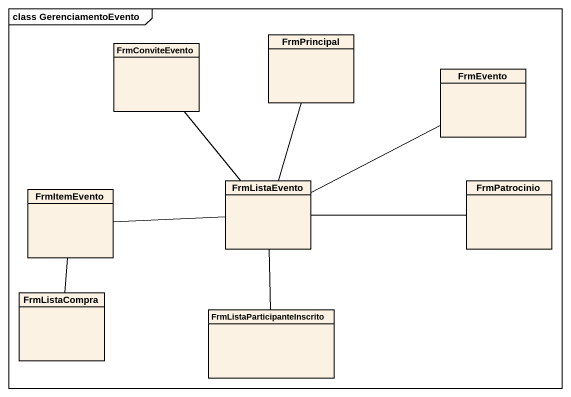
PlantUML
@startuml
mainframe class GerenciamentoEvento
hide circle
hide empty members
class FrmConviteEvento
class FrmPrincipal
class FrmEvento
class FrmItemEvento
class FrmListaEvento
class FrmPatrocinio
class FrmListaCompra
class FrmListaParticipanteInscrito
FrmPrincipal -- FrmListaEvento
FrmItemEvento -- FrmListaCompra
FrmListaEvento -up- FrmConviteEvento
FrmListaEvento -right- FrmEvento
FrmListaEvento -left- FrmItemEvento
FrmListaEvento -right- FrmPatrocinio
FrmListaEvento -- FrmListaParticipanteInscrito
@enduml
